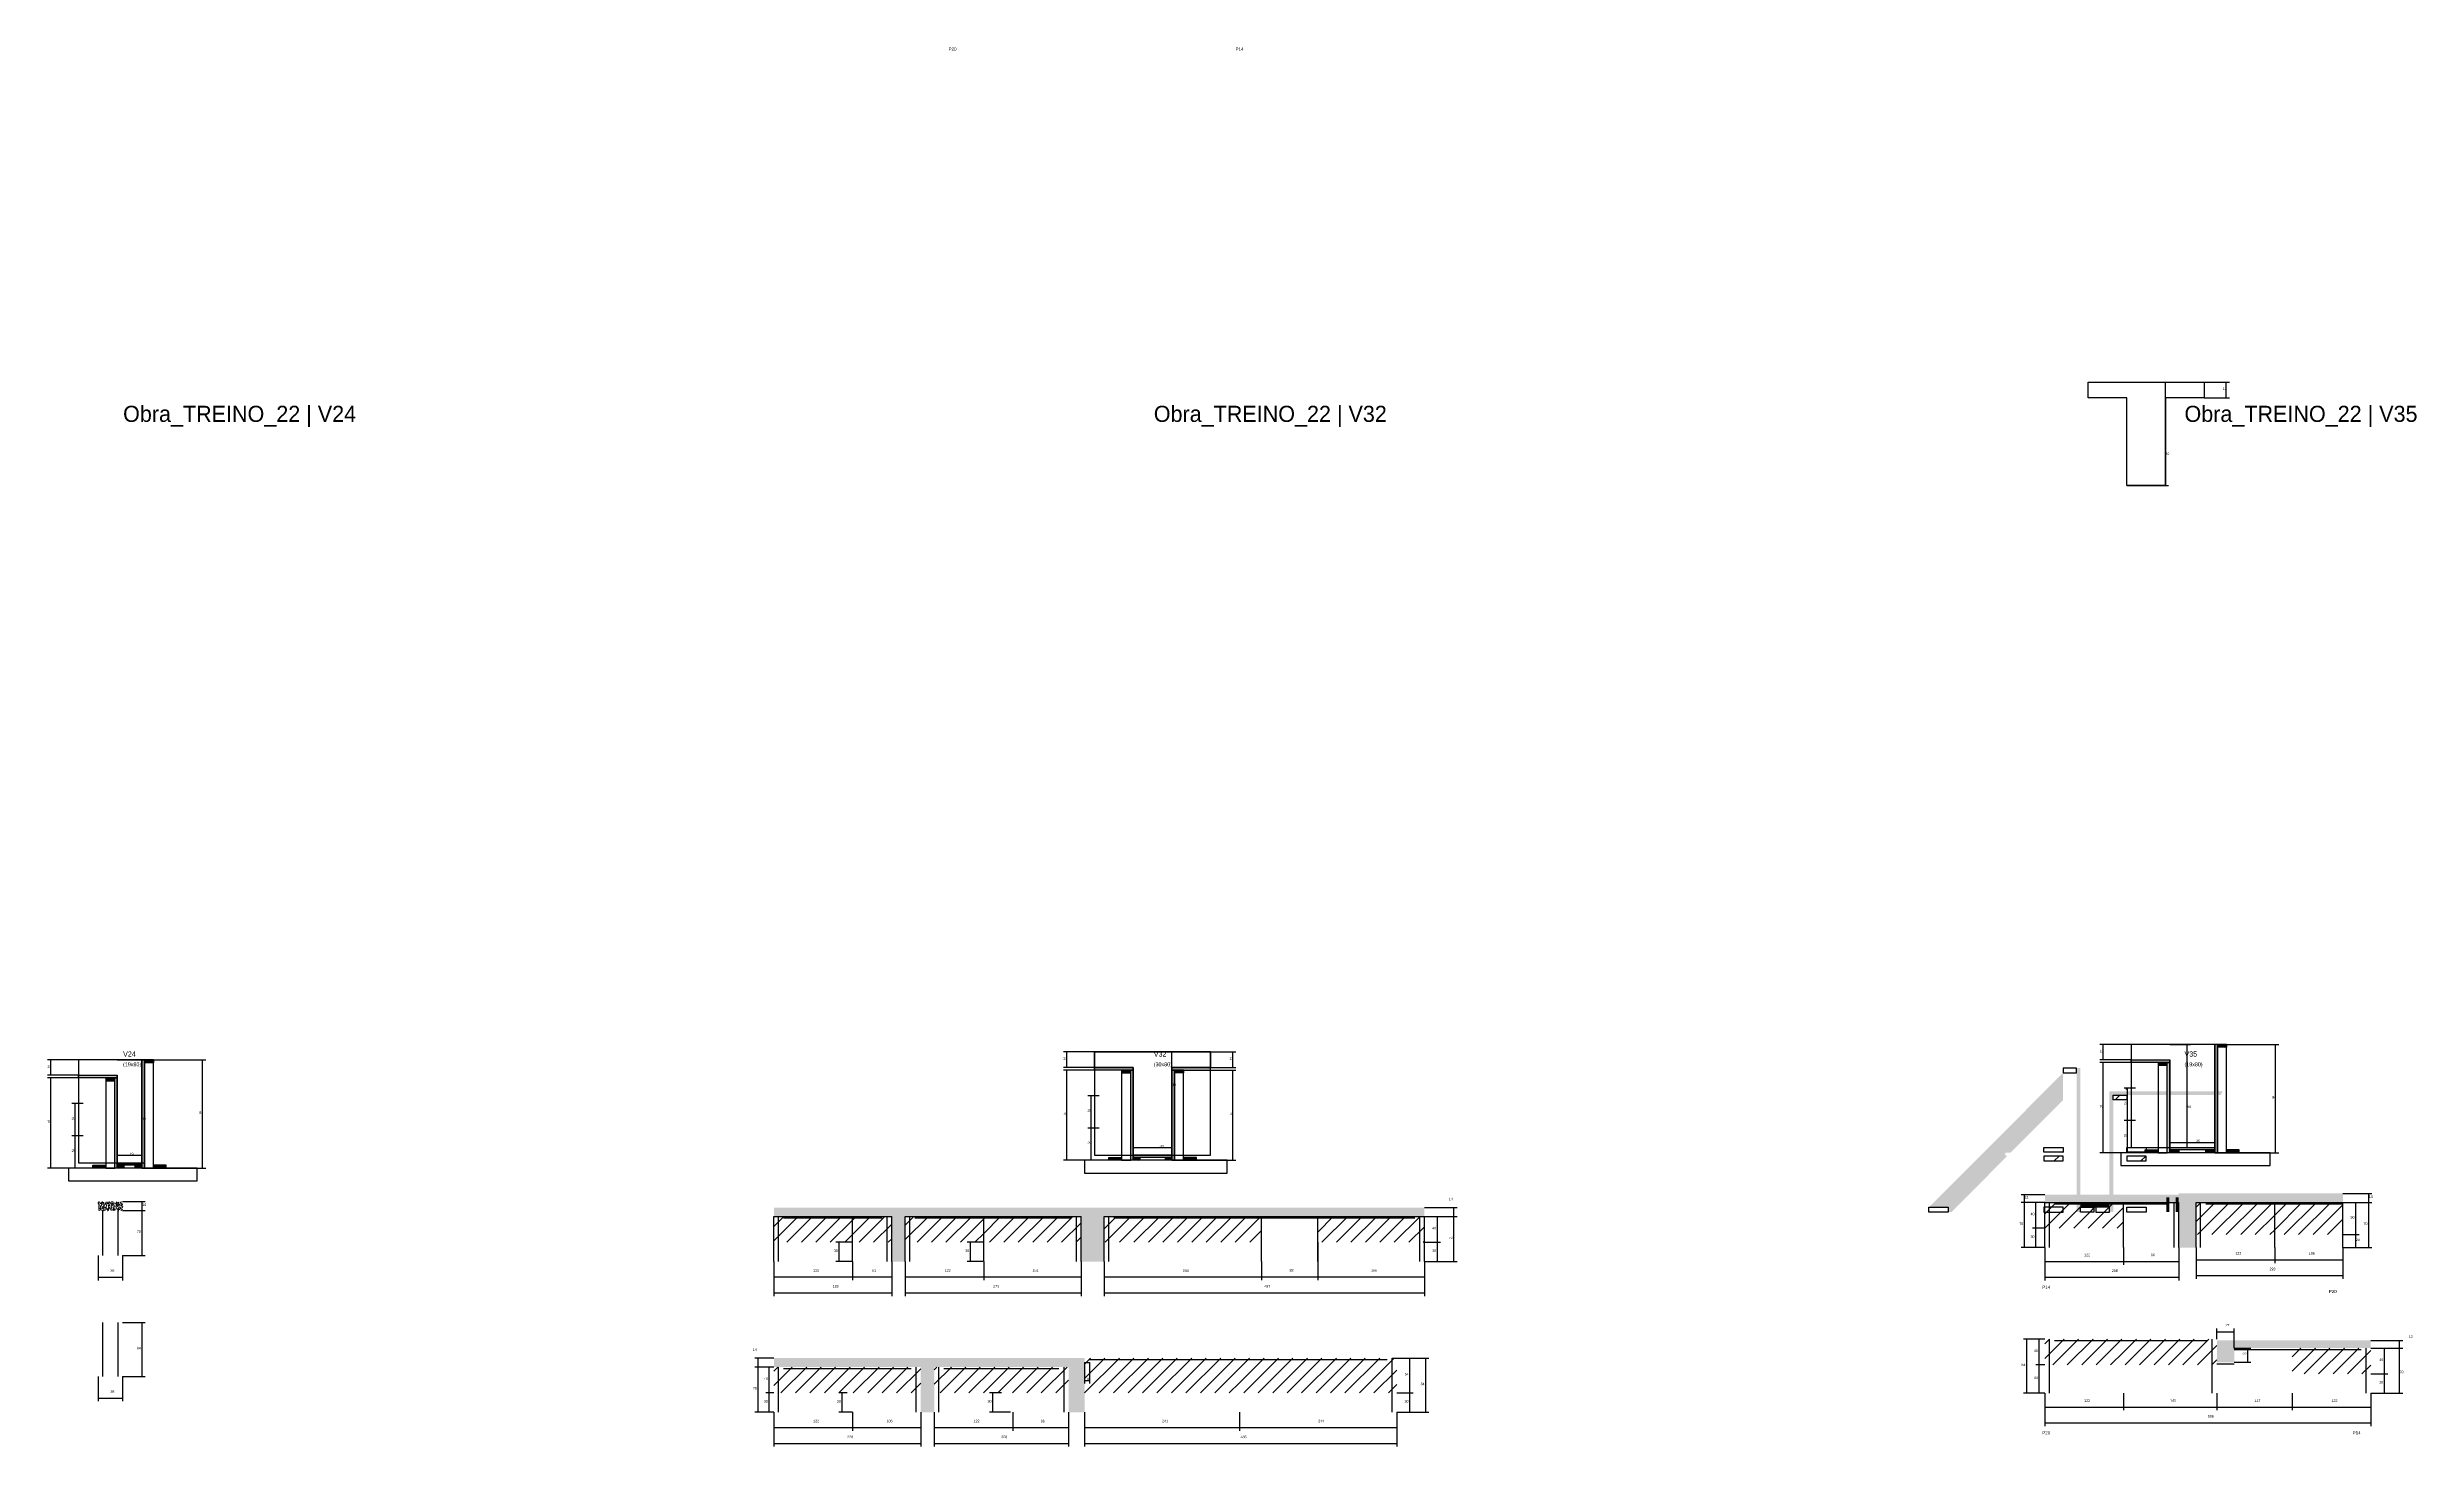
# Model space of a CAD drawing. Header units: metres. Extents: x -65046 to 21926, y -45195 to 1016.
# Drawn here: x 9482 to 13160, y -35800 to -33629 of the extents above; entities that cross this region are included whole.
import ezdxf

# ---------------------------------------------------------------- set-up
doc = ezdxf.new("R2010")
doc.units = ezdxf.units.M
for name, color, linetype in [('CONCRETO', 251, 'Continuous'), ('COTA', 241, 'Continuous'), ('Hachura', 253, 'Continuous'), ('LABEL_ID', 3, 'Continuous'), ('Madeira', 126, 'Continuous'), ('NOMENCLATURA', 7, 'Continuous'), ('Painéis', 200, 'Continuous'), ('SARR_2.2x7', 40, 'Continuous'), ('Texto Seção', 7, 'Continuous')]:
    doc.layers.add(name, color=color, linetype=linetype)

msp = doc.modelspace()

# ---------------------------------------------------------------- hatches: boundary and pattern name
at = {"layer": 'CONCRETO'}
h = msp.add_hatch(dxfattribs=at)
h.set_pattern_fill('AR-CONC', scale=4)
h.paths.add_polyline_path([(12638.5, -35212.8), (12638.5, -35422.8), (12683.5, -35422.8), (12683.5, -35248.8), (12859.5, -35248.8), (12880.3, -35212.8)])
h = msp.add_hatch(dxfattribs=at)
h.set_pattern_fill('AR-CONC', scale=4)
h.paths.add_polyline_path([(12640.7, -35323.3), (12655.6, -35323.3), (12655.6, -35323.3), (12655.6, -35307.8), (12655.6, -35307.8), (12640.7, -35307.8), (12640.7, -35307.8), (12640.7, -35323.3)])
h = msp.add_hatch(dxfattribs=at)
h.set_pattern_fill('AR-CONC', scale=4)
h.paths.add_polyline_path([(12666.1, -35323.3), (12680.9, -35323.3), (12680.9, -35323.3), (12680.9, -35307.8), (12680.9, -35307.8), (12666.1, -35307.8), (12666.1, -35307.8), (12666.1, -35323.3)])
h = msp.add_hatch(dxfattribs=at)
h.set_pattern_fill('AR-CONC', scale=4)
h.paths.add_polyline_path([(12652.6, -35420.9), (12668.4, -35420.9), (12668.4, -35420.9), (12668.4, -35404.8), (12668.4, -35404.8), (12652.6, -35404.8), (12652.6, -35404.8), (12652.6, -35420.9)])
at = {"layer": 'COTA'}
h = msp.add_hatch(dxfattribs=at)
h.set_pattern_fill('AR-CONC', scale=0.03)
h.paths.add_polyline_path([(12818, -35421.3), (13046, -35421.3), (13046, -35407.3), (12791.2, -35407.3), (12791.2, -35409.3), (12583.2, -35409.3), (12583.2, -35421.3), (12791.2, -35421.3), (12791.2, -35491.3), (12818, -35491.3)])
h = msp.add_hatch(dxfattribs=at)
h.set_pattern_fill('AR-CONC', scale=0.03)
h.paths.add_polyline_path([(9561.3, -35433.7), (9599.3, -35433.7), (9599.3, -35419.7), (9561.3, -35419.7)])
h = msp.add_hatch(dxfattribs=at)
h.set_pattern_fill('AR-CONC', scale=0.03)
h.paths.add_polyline_path([(10793.2, -35443.2), (10793.2, -35513.2), (10814.2, -35513.2), (10814.2, -35443.2), (11087.2, -35443.2), (11087.2, -35513.2), (11123, -35513.2), (11123, -35443.2), (11620, -35443.2), (11620, -35429.2), (10610.2, -35429.2), (10610.2, -35443.2)])
h = msp.add_hatch(dxfattribs=at)
h.set_pattern_fill('AR-CONC', scale=0.03)
h.paths.add_polyline_path([(12877.2, -35647.3), (13089.2, -35647.3), (13089.2, -35635.3), (12850.2, -35635.3), (12850.2, -35669.3), (12877.2, -35669.3)])
h = msp.add_hatch(dxfattribs=at)
h.set_pattern_fill('AR-CONC', scale=0.03)
h.paths.add_polyline_path([(10838.2, -35746.9), (10859.2, -35746.9), (10859.2, -35676.9), (11067.7, -35676.9), (11067.7, -35746.9), (11092.5, -35746.9), (11092.5, -35662.9), (10610.2, -35662.9), (10610.2, -35676.9), (10838.2, -35676.9)])
at = {"layer": 'Hachura'}
h = msp.add_hatch(color=8, dxfattribs=at)
h.dxf.hatch_style = 1
h.paths.add_polyline_path([(12851, -35176.1), (12847, -35176.1), (12847, -35176.1), (12847, -35344.1), (12847, -35344.1), (12851, -35344.1), (12851, -35344.1), (12851, -35176.1)])
h = msp.add_hatch(dxfattribs=at)
h.set_pattern_fill('ANSI31', scale=0.5)
h.paths.add_polyline_path([(12865, -35176.1), (12865, -35180.5), (12865, -35180.5), (12851, -35180.5), (12851, -35180.5), (12851, -35176.1), (12851, -35176.1), (12865, -35176.1)])
h = msp.add_hatch(color=8, dxfattribs=at)
h.dxf.hatch_style = 1
h.paths.add_polyline_path([(9531, -35228), (9531, -35224), (9531, -35224), (9591, -35224), (9591, -35224), (9591, -35228), (9591, -35228), (9531, -35228)])
h = msp.add_hatch(dxfattribs=at)
h.set_pattern_fill('ANSI31', scale=0.5)
h.paths.add_polyline_path([(9573, -35228), (9573, -35232.4), (9573, -35232.4), (9587, -35232.4), (9587, -35232.4), (9587, -35228), (9587, -35228), (9573, -35228)])
h = msp.add_hatch(color=8, dxfattribs=at)
h.dxf.hatch_style = 1
h.paths.add_polyline_path([(9587, -35228), (9591, -35228), (9591, -35228), (9591, -35368), (9591, -35368), (9587, -35368), (9587, -35368), (9587, -35228)])
h = msp.add_hatch(color=8, dxfattribs=at)
h.dxf.hatch_style = 1
h.paths.add_polyline_path([(9633, -35200), (9629, -35200), (9629, -35200), (9629, -35368), (9629, -35368), (9633, -35368), (9633, -35368), (9633, -35200)])
h = msp.add_hatch(dxfattribs=at)
h.set_pattern_fill('ANSI31', scale=0.5)
h.paths.add_polyline_path([(9647, -35200), (9647, -35204.4), (9647, -35204.4), (9633, -35204.4), (9633, -35204.4), (9633, -35200), (9633, -35200), (9647, -35200)])
h = msp.add_hatch(color=8, dxfattribs=at)
h.dxf.hatch_style = 1
h.paths.add_polyline_path([(11108.1, -35215.8), (11108.1, -35211.8), (11108.1, -35211.8), (11168.1, -35211.8), (11168.1, -35211.8), (11168.1, -35215.8), (11168.1, -35215.8), (11108.1, -35215.8)])
h = msp.add_hatch(dxfattribs=at)
h.set_pattern_fill('ANSI31', scale=0.5)
h.paths.add_polyline_path([(11150.1, -35215.8), (11150.1, -35220.2), (11150.1, -35220.2), (11164.1, -35220.2), (11164.1, -35220.2), (11164.1, -35215.8), (11164.1, -35215.8), (11150.1, -35215.8)])
h = msp.add_hatch(color=8, dxfattribs=at)
h.dxf.hatch_style = 1
h.paths.add_polyline_path([(11164.1, -35215.8), (11168.1, -35215.8), (11168.1, -35215.8), (11168.1, -35355.8), (11168.1, -35355.8), (11164.1, -35355.8), (11164.1, -35355.8), (11164.1, -35215.8)])
h = msp.add_hatch(color=8, dxfattribs=at)
h.dxf.hatch_style = 1
h.paths.add_polyline_path([(11288.1, -35215.8), (11288.1, -35211.8), (11288.1, -35211.8), (11228.1, -35211.8), (11228.1, -35211.8), (11228.1, -35215.8), (11228.1, -35215.8), (11288.1, -35215.8)])
h = msp.add_hatch(color=8, dxfattribs=at)
h.dxf.hatch_style = 1
h.paths.add_polyline_path([(11232.1, -35215.8), (11228.1, -35215.8), (11228.1, -35215.8), (11228.1, -35355.8), (11228.1, -35355.8), (11232.1, -35355.8), (11232.1, -35355.8), (11232.1, -35215.8)])
h = msp.add_hatch(dxfattribs=at)
h.set_pattern_fill('ANSI31', scale=0.5)
h.paths.add_polyline_path([(11246.1, -35215.8), (11246.1, -35220.2), (11246.1, -35220.2), (11232.1, -35220.2), (11232.1, -35220.2), (11232.1, -35215.8), (11232.1, -35215.8), (11246.1, -35215.8)])
h = msp.add_hatch(color=8, dxfattribs=at)
h.dxf.hatch_style = 1
h.paths.add_polyline_path([(12611.5, -35262.7), (12611.5, -35220.3), (12403, -35428.8), (12433.1, -35428.8), (12433.1, -35436.3), (12437.9, -35436.3), (12525.7, -35348.5), (12522, -35348.5), (12522, -35344.1), (12530.1, -35344.1)])
h = msp.add_hatch(dxfattribs=at)
h.set_pattern_fill('ANSI31', scale=30)
h.paths.add_polyline_path([(12611.5, -35212.8), (12632.5, -35212.8), (12632.5, -35220.3), (12611.5, -35220.3)])
h = msp.add_hatch(color=8, dxfattribs=at)
h.dxf.hatch_style = 1
h.paths.add_polyline_path([(12638.5, -35212.8), (12632.5, -35212.8), (12632.5, -35212.8), (12632.5, -35436.3), (12632.5, -35436.3), (12638.5, -35436.3), (12638.5, -35436.3), (12638.5, -35212.8)])
h = msp.add_hatch(color=8, dxfattribs=at)
h.dxf.hatch_style = 1
h.paths.add_polyline_path([(12717, -35204.1), (12717, -35200.1), (12717, -35200.1), (12777, -35200.1), (12777, -35200.1), (12777, -35204.1), (12777, -35204.1), (12717, -35204.1)])
h = msp.add_hatch(dxfattribs=at)
h.set_pattern_fill('ANSI31', scale=0.5)
h.paths.add_polyline_path([(12759, -35204.1), (12759, -35208.5), (12759, -35208.5), (12773, -35208.5), (12773, -35208.5), (12773, -35204.1), (12773, -35204.1), (12759, -35204.1)])
h = msp.add_hatch(color=8, dxfattribs=at)
h.dxf.hatch_style = 1
h.paths.add_polyline_path([(12773, -35204.1), (12777, -35204.1), (12777, -35204.1), (12777, -35344.1), (12777, -35344.1), (12773, -35344.1), (12773, -35344.1), (12773, -35204.1)])
h = msp.add_hatch(color=8, dxfattribs=at)
h.dxf.hatch_style = 1
h.paths.add_polyline_path([(12859.5, -35248.8), (12683.5, -35248.8), (12683.5, -35248.8), (12683.5, -35254.8), (12683.5, -35254.8), (12856, -35254.8), (12856, -35254.8), (12859.5, -35248.8)])
h = msp.add_hatch(color=8, dxfattribs=at)
h.dxf.hatch_style = 1
h.paths.add_polyline_path([(12689.5, -35254.8), (12683.5, -35254.8), (12683.5, -35254.8), (12683.5, -35436.3), (12683.5, -35436.3), (12689.5, -35436.3), (12689.5, -35436.3), (12689.5, -35254.8)])
h = msp.add_hatch(dxfattribs=at)
h.set_pattern_fill('ANSI31', scale=30)
h.paths.add_polyline_path([(12689.5, -35254.8), (12710.5, -35254.8), (12710.5, -35262.3), (12689.5, -35262.3)])
h = msp.add_hatch(dxfattribs=at)
h.set_pattern_fill('ANSI32', scale=20)
h.paths.add_polyline_path([(12522, -35348.5), (12522, -35344.1), (12567, -35344.1), (12567, -35348.5)])
h = msp.add_hatch(dxfattribs=at)
h.set_pattern_fill('ANSI31', scale=30)
h.paths.add_polyline_path([(12611.5, -35343.3), (12611.5, -35335.8), (12581.4, -35335.8), (12581.4, -35343.3)])
h = msp.add_hatch(dxfattribs=at)
h.set_pattern_fill('ANSI31', scale=30)
h.paths.add_polyline_path([(12740.5, -35343.3), (12740.5, -35335.8), (12710.5, -35335.8), (12710.5, -35343.3)])
h = msp.add_hatch(dxfattribs=at)
h.set_pattern_fill('ANSI31', scale=0.5)
h.paths.add_polyline_path([(12739, -35344.1), (12739, -35339.7), (12739, -35339.7), (12759, -35339.7), (12759, -35339.7), (12759, -35344.1), (12759, -35344.1), (12739, -35344.1)])
h = msp.add_hatch(color=8, dxfattribs=at)
h.dxf.hatch_style = 1
h.paths.add_polyline_path([(12777, -35339.7), (12777, -35336.1), (12777, -35336.1), (12847, -35336.1), (12847, -35336.1), (12847, -35339.7), (12847, -35339.7), (12777, -35339.7)])
h = msp.add_hatch(dxfattribs=at)
h.set_pattern_fill('ANSI31', scale=0.5)
h.paths.add_polyline_path([(12777, -35344.1), (12777, -35339.7), (12777, -35339.7), (12791, -35339.7), (12791, -35339.7), (12791, -35344.1), (12791, -35344.1), (12777, -35344.1)])
h = msp.add_hatch(dxfattribs=at)
h.set_pattern_fill('ANSI31', scale=0.5)
h.paths.add_polyline_path([(12833, -35344.1), (12833, -35339.7), (12833, -35339.7), (12847, -35339.7), (12847, -35339.7), (12847, -35344.1), (12847, -35344.1), (12833, -35344.1)])
h = msp.add_hatch(dxfattribs=at)
h.set_pattern_fill('ANSI31', scale=0.5)
h.paths.add_polyline_path([(12885, -35344.1), (12885, -35339.7), (12885, -35339.7), (12865, -35339.7), (12865, -35339.7), (12865, -35344.1), (12865, -35344.1), (12885, -35344.1)])
h = msp.add_hatch(dxfattribs=at)
h.set_pattern_fill('ANSI31', scale=0.5)
h.paths.add_polyline_path([(9553, -35368), (9553, -35363.6), (9553, -35363.6), (9573, -35363.6), (9573, -35363.6), (9573, -35368), (9573, -35368), (9553, -35368)])
h = msp.add_hatch(color=8, dxfattribs=at)
h.dxf.hatch_style = 1
h.paths.add_polyline_path([(9591, -35363.6), (9591, -35360), (9591, -35360), (9629, -35360), (9629, -35360), (9629, -35363.6), (9629, -35363.6), (9591, -35363.6)])
h = msp.add_hatch(dxfattribs=at)
h.set_pattern_fill('ANSI31', scale=0.5)
h.paths.add_polyline_path([(9591, -35368), (9591, -35363.6), (9591, -35363.6), (9601, -35363.6), (9601, -35363.6), (9601, -35368), (9601, -35368), (9591, -35368)])
h = msp.add_hatch(dxfattribs=at)
h.set_pattern_fill('ANSI31', scale=0.5)
h.paths.add_polyline_path([(9619, -35368), (9619, -35363.6), (9619, -35363.6), (9629, -35363.6), (9629, -35363.6), (9629, -35368), (9629, -35368), (9619, -35368)])
h = msp.add_hatch(dxfattribs=at)
h.set_pattern_fill('ANSI31', scale=0.5)
h.paths.add_polyline_path([(9667, -35368), (9667, -35363.6), (9667, -35363.6), (9647, -35363.6), (9647, -35363.6), (9647, -35368), (9647, -35368), (9667, -35368)])
h = msp.add_hatch(dxfattribs=at)
h.set_pattern_fill('ANSI31', scale=0.5)
h.paths.add_polyline_path([(11130.1, -35355.8), (11130.1, -35351.4), (11130.1, -35351.4), (11150.1, -35351.4), (11150.1, -35351.4), (11150.1, -35355.8), (11150.1, -35355.8), (11130.1, -35355.8)])
h = msp.add_hatch(color=8, dxfattribs=at)
h.dxf.hatch_style = 1
h.paths.add_polyline_path([(11168.1, -35351.4), (11168.1, -35347.8), (11168.1, -35347.8), (11228.1, -35347.8), (11228.1, -35347.8), (11228.1, -35351.4), (11228.1, -35351.4), (11168.1, -35351.4)])
h = msp.add_hatch(dxfattribs=at)
h.set_pattern_fill('ANSI31', scale=0.5)
h.paths.add_polyline_path([(11168.1, -35355.8), (11168.1, -35351.4), (11168.1, -35351.4), (11178.1, -35351.4), (11178.1, -35351.4), (11178.1, -35355.8), (11178.1, -35355.8), (11168.1, -35355.8)])
h = msp.add_hatch(dxfattribs=at)
h.set_pattern_fill('ANSI31', scale=0.5)
h.paths.add_polyline_path([(11218.1, -35355.8), (11218.1, -35351.4), (11218.1, -35351.4), (11228.1, -35351.4), (11228.1, -35351.4), (11228.1, -35355.8), (11228.1, -35355.8), (11218.1, -35355.8)])
h = msp.add_hatch(dxfattribs=at)
h.set_pattern_fill('ANSI31', scale=0.5)
h.paths.add_polyline_path([(11266.1, -35355.8), (11266.1, -35351.4), (11266.1, -35351.4), (11246.1, -35351.4), (11246.1, -35351.4), (11246.1, -35355.8), (11246.1, -35355.8), (11266.1, -35355.8)])
h = msp.add_hatch(dxfattribs=at)
h.set_pattern_fill('ANSI31', scale=30)
h.paths.add_polyline_path([(12581.4, -35356.8), (12611.5, -35356.8), (12611.5, -35349.3), (12581.4, -35349.3)])
h = msp.add_hatch(dxfattribs=at)
h.set_pattern_fill('ANSI31', scale=30)
h.paths.add_polyline_path([(12710.5, -35356.8), (12740.5, -35356.8), (12740.5, -35349.3), (12710.5, -35349.3)])
h = msp.add_hatch(color=8, dxfattribs=at)
h.dxf.hatch_style = 1
h.paths.add_polyline_path([(12771.8, -35436.3), (12776.3, -35436.3), (12776.3, -35413.5), (12771.8, -35413.5)])
h = msp.add_hatch(color=8, dxfattribs=at)
h.dxf.hatch_style = 1
h.paths.add_polyline_path([(12786.2, -35436.3), (12790.7, -35436.3), (12790.7, -35413.5), (12786.2, -35413.5)])
h = msp.add_hatch(dxfattribs=at)
h.set_pattern_fill('ANSI31', scale=5)
h.paths.add_polyline_path([(10610.2, -35443.2), (10610.2, -35483.2), (10732.2, -35483.2), (10732.2, -35443.2)])
h = msp.add_hatch(dxfattribs=at)
h.set_pattern_fill('ANSI31', scale=5)
h.paths.add_polyline_path([(10793.2, -35443.2), (10732.2, -35443.2), (10732.2, -35483.2), (10793.2, -35483.2)])
h = msp.add_hatch(dxfattribs=at)
h.set_pattern_fill('ANSI31', scale=5)
h.paths.add_polyline_path([(10936.2, -35483.2), (10936.2, -35443.2), (10814.2, -35443.2), (10814.2, -35483.2)])
h = msp.add_hatch(dxfattribs=at)
h.set_pattern_fill('ANSI31', scale=5)
h.paths.add_polyline_path([(11087.2, -35483.2), (11087.2, -35443.2), (10936.2, -35443.2), (10936.2, -35483.2)])
h = msp.add_hatch(dxfattribs=at)
h.set_pattern_fill('ANSI31', scale=5)
h.paths.add_polyline_path([(11123, -35443.2), (11123, -35483.2), (11367, -35483.2), (11367, -35443.2)])
h = msp.add_hatch(dxfattribs=at)
h.set_pattern_fill('ANSI31', scale=5)
h.paths.add_polyline_path([(11620, -35483.2), (11620, -35443.2), (11454.5, -35443.2), (11454.5, -35483.2)])
h = msp.add_hatch(dxfattribs=at)
h.set_pattern_fill('ANSI31', scale=30)
h.paths.add_polyline_path([(12433.1, -35436.3), (12433.1, -35428.8), (12403, -35428.8), (12403, -35436.3)])
h = msp.add_hatch(dxfattribs=at)
h.set_pattern_fill('ANSI31', scale=30)
h.paths.add_polyline_path([(12581.5, -35436.3), (12611.5, -35436.3), (12611.5, -35428.8), (12581.5, -35428.8)])
h = msp.add_hatch(dxfattribs=at)
h.set_pattern_fill('ANSI31', scale=5)
h.paths.add_polyline_path([(12583.2, -35421.3), (12583.2, -35461.3), (12705.2, -35461.3), (12705.2, -35421.3)])
h = msp.add_hatch(color=8, dxfattribs=at)
h.dxf.hatch_style = 1
h.paths.add_polyline_path([(12683.5, -35422.8), (12638.5, -35422.8), (12638.5, -35422.8), (12638.5, -35428.8), (12638.5, -35428.8), (12683.5, -35428.8), (12683.5, -35428.8), (12683.5, -35422.8)])
h = msp.add_hatch(dxfattribs=at)
h.set_pattern_fill('ANSI31', scale=30)
h.paths.add_polyline_path([(12638.5, -35428.8), (12659.5, -35428.8), (12659.5, -35436.3), (12638.5, -35436.3)])
h = msp.add_hatch(dxfattribs=at)
h.set_pattern_fill('ANSI31', scale=30)
h.paths.add_polyline_path([(12683.5, -35436.3), (12683.5, -35428.8), (12662.5, -35428.8), (12662.5, -35436.3)])
h = msp.add_hatch(dxfattribs=at)
h.set_pattern_fill('ANSI31', scale=30)
h.paths.add_polyline_path([(12740.5, -35428.8), (12710.5, -35428.8), (12710.5, -35436.3), (12740.5, -35436.3)])
h = msp.add_hatch(dxfattribs=at)
h.set_pattern_fill('ANSI31', scale=5)
h.paths.add_polyline_path([(12940, -35471.3), (12940, -35421.3), (12818, -35421.3), (12818, -35471.3)])
h = msp.add_hatch(dxfattribs=at)
h.set_pattern_fill('ANSI31', scale=5)
h.paths.add_polyline_path([(13046, -35471.3), (13046, -35421.3), (12940, -35421.3), (12940, -35471.3)])
h = msp.add_hatch(dxfattribs=at)
h.set_pattern_fill('ANSI31', scale=5)
h.paths.add_polyline_path([(12583.2, -35633.3), (12583.2, -35673.3), (12705.2, -35673.3), (12705.2, -35633.3)])
h = msp.add_hatch(dxfattribs=at)
h.set_pattern_fill('ANSI31', scale=5)
h.paths.add_polyline_path([(12705.2, -35633.3), (12705.2, -35673.3), (12850.2, -35673.3), (12850.2, -35633.3)])
h = msp.add_hatch(dxfattribs=at)
h.set_pattern_fill('ANSI31', scale=5)
h.paths.add_polyline_path([(11092.5, -35662.9), (11092.5, -35716.9), (11333.1, -35716.9), (11333.1, -35662.9)])
h = msp.add_hatch(dxfattribs=at)
h.set_pattern_fill('ANSI31', scale=5)
h.paths.add_polyline_path([(11333.1, -35662.9), (11333.1, -35716.9), (11577.1, -35716.9), (11577.1, -35662.9)])
h = msp.add_hatch(dxfattribs=at)
h.set_pattern_fill('ANSI31', scale=5)
h.paths.add_polyline_path([(12967.2, -35647.3), (12967.2, -35687.3), (13089.2, -35687.3), (13089.2, -35647.3)])
h = msp.add_hatch(dxfattribs=at)
h.set_pattern_fill('ANSI31', scale=5)
h.paths.add_polyline_path([(10610.2, -35676.9), (10610.2, -35716.9), (10732.2, -35716.9), (10732.2, -35676.9)])
h = msp.add_hatch(dxfattribs=at)
h.set_pattern_fill('ANSI31', scale=5)
h.paths.add_polyline_path([(10838.2, -35676.9), (10732.2, -35676.9), (10732.2, -35716.9), (10838.2, -35716.9)])
h = msp.add_hatch(dxfattribs=at)
h.set_pattern_fill('ANSI31', scale=5)
h.paths.add_polyline_path([(10981.2, -35716.9), (10981.2, -35676.9), (10859.2, -35676.9), (10859.2, -35716.9)])
h = msp.add_hatch(dxfattribs=at)
h.set_pattern_fill('ANSI31', scale=5)
h.paths.add_polyline_path([(10981.2, -35676.9), (10981.2, -35716.9), (11067.7, -35716.9), (11067.7, -35676.9)])

# ---------------------------------------------------------------- linework, layer by layer
at = {"layer": 'CONCRETO'}
for points in [[(12770.3, -34172.5), (12770.3, -34182.5), (12770.3, -34308.5), (12710.3, -34308.5), (12710.3, -34172.5), (12650.3, -34172.5), (12650.3, -34148.5), (12770.3, -34148.5), (12830.3, -34148.5), (12830.3, -34172.5)], [(11228.1, -35211.8), (11228.1, -35221.8), (11228.1, -35347.8), (11168.1, -35347.8), (11168.1, -35211.8), (11108.1, -35211.8), (11108.1, -35187.8), (11228.1, -35187.8), (11288.1, -35187.8), (11288.1, -35211.8)], [(11108.1, -35347.8), (11288.1, -35347.8), (11288.1, -35187.8), (11108.1, -35187.8)], [(12847, -35196.1), (12847, -35176.1), (12717, -35176.1), (12717, -35200.1), (12777, -35200.1), (12777, -35336.1), (12847, -35336.1), (12847, -35196.1)], [(12717, -35336.1), (12847, -35336.1), (12847, -35176.1), (12717, -35176.1)], [(9629, -35220), (9629, -35200), (9531, -35200), (9531, -35224), (9591, -35224), (9591, -35360), (9629, -35360), (9629, -35220)], [(9531, -35360), (9629, -35360), (9629, -35200), (9531, -35200)]]:
    msp.add_lwpolyline(points, close=True, dxfattribs=at)
at = {"layer": 'COTA'}
for p, q in [((12710.3, -34148.5), (12775.3, -34148.5)), ((12770.3, -34308.5), (12770.3, -34148.5)), ((12830.3, -34148.5), (12869.8, -34148.5)), ((12864.8, -34172.5), (12864.8, -34148.5)), ((12830.3, -34172.5), (12869.8, -34172.5)), ((12710.3, -34308.5), (12775.3, -34308.5)), ((11108.1, -35187.8), (11059.8, -35187.8)), ((11064.8, -35211.8), (11064.8, -35187.8)), ((11168.1, -35187.8), (11233.1, -35187.8)), ((11228.1, -35347.8), (11228.1, -35187.8)), ((11288.1, -35187.8), (11327.6, -35187.8)), ((11322.6, -35211.8), (11322.6, -35187.8)), ((12717, -35176.1), (12668.7, -35176.1)), ((12673.7, -35200.1), (12673.7, -35176.1)), ((12777, -35176.1), (12809.3, -35176.1)), ((12804.3, -35336.1), (12804.3, -35176.1)), ((12865, -35176.1), (12946.5, -35176.1)), ((12941.5, -35344.1), (12941.5, -35176.1)), ((9531, -35200), (9482.7, -35200)), ((9531, -35224), (9482.7, -35224)), ((9531, -35228), (9482.7, -35228)), ((9487.7, -35224), (9487.7, -35200)), ((9487.7, -35368), (9487.7, -35228)), ((9591, -35200), (9634, -35200)), ((9629, -35360), (9629, -35200)), ((9647, -35200), (9728.5, -35200)), ((9723.5, -35368), (9723.5, -35200)), ((11108.1, -35211.8), (11059.8, -35211.8)), ((11108.1, -35215.8), (11059.8, -35215.8)), ((11064.8, -35355.8), (11064.8, -35215.8)), ((11246.1, -35215.8), (11327.6, -35215.8)), ((11288.1, -35211.8), (11327.6, -35211.8)), ((11322.6, -35355.8), (11322.6, -35215.8)), ((12717, -35200.1), (12668.7, -35200.1)), ((12717, -35204.1), (12668.7, -35204.1)), ((12673.7, -35344.1), (12673.7, -35204.1)), ((9538, -35268), (9520.5, -35268)), ((9525.5, -35318), (9525.5, -35268)), ((11115.1, -35255.8), (11097.6, -35255.8)), ((11102.6, -35305.8), (11102.6, -35255.8)), ((12724, -35244.1), (12706.5, -35244.1)), ((12711.5, -35294.1), (12711.5, -35244.1)), ((11115.1, -35305.8), (11097.6, -35305.8)), ((11115.1, -35305.8), (11097.6, -35305.8)), ((11102.6, -35355.8), (11102.6, -35305.8)), ((12724, -35294.1), (12706.5, -35294.1)), ((12724, -35294.1), (12706.5, -35294.1)), ((12711.5, -35344.1), (12711.5, -35294.1)), ((9538, -35318), (9520.5, -35318)), ((9538, -35318), (9520.5, -35318)), ((9525.5, -35368), (9525.5, -35318)), ((9591, -35360), (9591, -35343.1)), ((9629, -35360), (9629, -35343.1)), ((11168.1, -35347.8), (11168.1, -35331)), ((11168.1, -35336), (11228.1, -35336)), ((11228.1, -35347.8), (11228.1, -35331)), ((12739, -35344.1), (12668.7, -35344.1)), ((12724, -35344.1), (12706.5, -35344.1)), ((12777, -35336.1), (12777, -35323.1)), ((12777, -35328.1), (12847, -35328.1)), ((12777, -35336.1), (12809.3, -35336.1)), ((12847, -35336.1), (12847, -35323.1)), ((12885, -35344.1), (12946.5, -35344.1)), ((9553, -35368), (9482.7, -35368)), ((9538, -35368), (9520.5, -35368)), ((9591, -35348.1), (9629, -35348.1)), ((9591, -35360), (9634, -35360)), ((9667, -35368), (9728.5, -35368)), ((11130.1, -35355.8), (11059.8, -35355.8)), ((11115.1, -35355.8), (11097.6, -35355.8)), ((11168.1, -35347.8), (11233.1, -35347.8)), ((11266.1, -35355.8), (11327.6, -35355.8)), ((12583.2, -35409.3), (12546.5, -35409.3)), ((12551.5, -35421.3), (12551.5, -35409.3)), ((13046, -35407.3), (13091, -35407.3)), ((13086, -35421.3), (13086, -35407.3)), ((9599.3, -35419.7), (9634.4, -35419.7)), ((9599.3, -35433.7), (9634.4, -35433.7)), ((9599.3, -35433.7), (9634.4, -35433.7)), ((9629.4, -35433.7), (9629.4, -35419.7)), ((9629.4, -35503.7), (9629.4, -35433.7)), ((11620, -35429.2), (11670.9, -35429.2)), ((11620, -35443.2), (11670.9, -35443.2)), ((11620, -35443.2), (11670.9, -35443.2)), ((11620, -35443.2), (11645.3, -35443.2)), ((11640.3, -35483.2), (11640.3, -35443.2)), ((11665.9, -35443.2), (11665.9, -35429.2)), ((11665.9, -35513.2), (11665.9, -35443.2)), ((12583.2, -35421.3), (12546.5, -35421.3)), ((12583.2, -35421.3), (12546.5, -35421.3)), ((12551.5, -35491.3), (12551.5, -35421.3)), ((12583.2, -35421.3), (12564.1, -35421.3)), ((12569.1, -35461.3), (12569.1, -35421.3)), ((13046, -35421.3), (13091, -35421.3)), ((13046, -35421.3), (13091, -35421.3)), ((13046, -35421.3), (13070.9, -35421.3)), ((13065.9, -35471.3), (13065.9, -35421.3)), ((13086, -35491.3), (13086, -35421.3)), ((10732.2, -35483.2), (10706.6, -35483.2)), ((10711.6, -35513.2), (10711.6, -35483.2)), ((10934.4, -35483.2), (10910.5, -35483.2)), ((10915.5, -35513.2), (10915.5, -35483.2)), ((11454.5, -35483.2), (11454.5, -35542)), ((11620, -35483.2), (11645.3, -35483.2)), ((11620, -35483.2), (11645.3, -35483.2)), ((11640.3, -35513.2), (11640.3, -35483.2)), ((12583.2, -35461.3), (12564.1, -35461.3)), ((12583.2, -35461.3), (12564.1, -35461.3)), ((12569.1, -35491.3), (12569.1, -35461.3)), ((13046, -35471.3), (13070.9, -35471.3)), ((13046, -35471.3), (13070.9, -35471.3)), ((13065.9, -35491.3), (13065.9, -35471.3)), ((9561.3, -35503.7), (9561.3, -35542.2)), ((9599.3, -35503.7), (9599.3, -35542.2)), ((9599.3, -35503.7), (9634.4, -35503.7)), ((10610.2, -35513.2), (10610.2, -35542)), ((10610.2, -35513.2), (10610.2, -35566.5)), ((10732.2, -35513.2), (10706.6, -35513.2)), ((10732.2, -35513.2), (10732.2, -35542)), ((10732.2, -35513.2), (10732.2, -35542)), ((10793.2, -35513.2), (10793.2, -35542)), ((10793.2, -35513.2), (10793.2, -35566.5)), ((10814.2, -35513.2), (10814.2, -35542)), ((10814.2, -35513.2), (10814.2, -35566.5)), ((10934.4, -35513.2), (10910.5, -35513.2)), ((10936.2, -35513.2), (10936.2, -35542)), ((10936.2, -35513.2), (10936.2, -35542)), ((11087.2, -35513.2), (11087.2, -35542)), ((11087.2, -35513.2), (11087.2, -35566.5)), ((11123, -35513.2), (11123, -35542)), ((11123, -35513.2), (11123, -35566.5)), ((11367, -35513.2), (11367, -35542)), ((11367, -35513.2), (11367, -35542)), ((11454.5, -35513.2), (11454.5, -35542)), ((11620, -35513.2), (11620, -35566.5)), ((11620, -35513.2), (11670.9, -35513.2)), ((11620, -35513.2), (11620, -35542)), ((11620, -35513.2), (11645.3, -35513.2)), ((12583.2, -35491.3), (12546.5, -35491.3)), ((12583.2, -35491.3), (12564.1, -35491.3)), ((12583.2, -35491.3), (12583.2, -35517.9)), ((12583.2, -35491.3), (12583.2, -35542.4)), ((12583.2, -35512.9), (12705.2, -35512.9)), ((12705.2, -35491.3), (12705.2, -35517.9)), ((12705.2, -35491.3), (12705.2, -35517.9)), ((12705.2, -35512.9), (12791.2, -35512.9)), ((12791.2, -35491.3), (12791.2, -35517.9)), ((12791.2, -35491.3), (12791.2, -35542.4)), ((12818, -35491.3), (12818, -35515.3)), ((12818, -35491.3), (12818, -35539.8)), ((12818, -35510.3), (12940, -35510.3)), ((12940, -35491.3), (12940, -35515.3)), ((12940, -35491.3), (12940, -35515.3)), ((12940, -35510.3), (13046, -35510.3)), ((13046, -35491.3), (13046, -35515.3)), ((13046, -35491.3), (13046, -35539.8)), ((13046, -35491.3), (13091, -35491.3)), ((13046, -35491.3), (13070.9, -35491.3)), ((9561.3, -35537.2), (9599.3, -35537.2)), ((10610.2, -35537), (10732.2, -35537)), ((10610.2, -35561.5), (10793.2, -35561.5)), ((10732.2, -35537), (10793.2, -35537)), ((10814.2, -35537), (10936.2, -35537)), ((10814.2, -35561.5), (11087.2, -35561.5)), ((10936.2, -35537), (11087.2, -35537)), ((11123, -35537), (11367, -35537)), ((11123, -35561.5), (11620, -35561.5)), ((11367, -35537), (11454.5, -35537)), ((11454.5, -35537), (11620, -35537)), ((12583.2, -35537.4), (12791.2, -35537.4)), ((12818, -35534.8), (13046, -35534.8)), ((9599.3, -35607.4), (9634.4, -35607.4)), ((9629.4, -35691.4), (9629.4, -35607.4)), ((12583.2, -35633.3), (12550, -35633.3)), ((12555, -35717.3), (12555, -35633.3)), ((12583.2, -35633.3), (12569.2, -35633.3)), ((12574.2, -35673.3), (12574.2, -35633.3)), ((12850.2, -35633.3), (12850.2, -35616.9)), ((12850.2, -35621.9), (12877.2, -35621.9)), ((12877.2, -35647.3), (12877.2, -35616.9)), ((13089.2, -35635.3), (13138.8, -35635.3)), ((13133.8, -35647.3), (13133.8, -35635.3)), ((10610.2, -35662.9), (10580.7, -35662.9)), ((10585.7, -35676.9), (10585.7, -35662.9)), ((11092.5, -35669.9), (11092.5, -35702.4)), ((11100, -35669.9), (11100, -35702.4)), ((11570.1, -35662.9), (11602.5, -35662.9)), ((11577.1, -35662.9), (11627.2, -35662.9)), ((11597.5, -35716.9), (11597.5, -35662.9)), ((11622.2, -35746.9), (11622.2, -35662.9)), ((12583.2, -35673.3), (12569.2, -35673.3)), ((12583.2, -35673.3), (12569.2, -35673.3)), ((12574.2, -35717.3), (12574.2, -35673.3)), ((12877.2, -35647.3), (12903.2, -35647.3)), ((12877.2, -35669.3), (12903.2, -35669.3)), ((12898.2, -35669.3), (12898.2, -35647.3)), ((13089.2, -35647.3), (13138.8, -35647.3)), ((13089.2, -35647.3), (13138.8, -35647.3)), ((13089.2, -35647.3), (13115.4, -35647.3)), ((13110.4, -35687.3), (13110.4, -35647.3)), ((13133.8, -35717.3), (13133.8, -35647.3)), ((9561.3, -35691.4), (9561.3, -35729.8)), ((9599.3, -35691.4), (9599.3, -35729.8)), ((9599.3, -35691.4), (9634.4, -35691.4)), ((10610.2, -35676.9), (10580.7, -35676.9)), ((10610.2, -35676.9), (10580.7, -35676.9)), ((10585.7, -35746.9), (10585.7, -35676.9)), ((10610.2, -35676.9), (10597.9, -35676.9)), ((10602.9, -35716.9), (10602.9, -35676.9)), ((11092.5, -35697.4), (11100, -35697.4)), ((13089.2, -35687.3), (13115.4, -35687.3)), ((13089.2, -35687.3), (13115.4, -35687.3)), ((13110.4, -35717.3), (13110.4, -35687.3)), ((9561.3, -35724.8), (9599.3, -35724.8)), ((10610.2, -35746.9), (10580.7, -35746.9)), ((10610.2, -35716.9), (10597.9, -35716.9)), ((10610.2, -35716.9), (10597.9, -35716.9)), ((10610.2, -35746.9), (10597.9, -35746.9)), ((10602.9, -35746.9), (10602.9, -35716.9)), ((10610.2, -35746.9), (10610.2, -35775.7)), ((10610.2, -35746.9), (10610.2, -35800.2)), ((10724.2, -35716.9), (10711.3, -35716.9)), ((10732.2, -35746.9), (10711.3, -35746.9)), ((10716.3, -35746.9), (10716.3, -35716.9)), ((10732.2, -35746.9), (10732.2, -35775.7)), ((10732.2, -35746.9), (10732.2, -35775.7)), ((10838.2, -35746.9), (10838.2, -35775.7)), ((10838.2, -35746.9), (10838.2, -35800.2)), ((10859.2, -35746.9), (10859.2, -35775.7)), ((10859.2, -35746.9), (10859.2, -35800.2)), ((10963.4, -35716.9), (10945.1, -35716.9)), ((10977.7, -35746.9), (10945.1, -35746.9)), ((10950.1, -35746.9), (10950.1, -35716.9)), ((10981.2, -35746.9), (10981.2, -35775.7)), ((10981.2, -35746.9), (10981.2, -35775.7)), ((11067.7, -35746.9), (11067.7, -35775.7)), ((11067.7, -35746.9), (11067.7, -35800.2)), ((11092.5, -35746.9), (11092.5, -35775.7)), ((11092.5, -35746.9), (11092.5, -35800.2)), ((11333.1, -35746.9), (11333.1, -35775.7)), ((11333.1, -35746.9), (11333.1, -35775.7)), ((11577.1, -35716.9), (11602.5, -35716.9)), ((11577.1, -35716.9), (11602.5, -35716.9)), ((11577.1, -35746.9), (11577.1, -35775.7)), ((11577.1, -35746.9), (11577.1, -35800.2)), ((11577.1, -35746.9), (11627.2, -35746.9)), ((11577.1, -35746.9), (11602.5, -35746.9)), ((11597.5, -35746.9), (11597.5, -35716.9)), ((12583.2, -35717.3), (12550, -35717.3)), ((12583.2, -35717.3), (12569.2, -35717.3)), ((12583.2, -35717.3), (12583.2, -35743.8)), ((12583.2, -35717.3), (12583.2, -35768.4)), ((12583.2, -35738.8), (12705.2, -35738.8)), ((12705.2, -35717.3), (12705.2, -35743.8)), ((12705.2, -35717.3), (12705.2, -35743.8)), ((12705.2, -35738.8), (12850.2, -35738.8)), ((12850.2, -35717.3), (12850.2, -35743.8)), ((12850.2, -35717.3), (12850.2, -35743.8)), ((12850.2, -35738.8), (12967.2, -35738.8)), ((12967.2, -35717.3), (12967.2, -35743.8)), ((12967.2, -35717.3), (12967.2, -35743.8)), ((12967.2, -35738.8), (13089.2, -35738.8)), ((13089.2, -35717.3), (13089.2, -35743.8)), ((13089.2, -35717.3), (13089.2, -35768.4)), ((13089.2, -35717.3), (13138.8, -35717.3)), ((13089.2, -35717.3), (13115.4, -35717.3)), ((10610.2, -35770.7), (10732.2, -35770.7)), ((10732.2, -35770.7), (10838.2, -35770.7)), ((10859.2, -35770.7), (10981.2, -35770.7)), ((10981.2, -35770.7), (11067.7, -35770.7)), ((11092.5, -35770.7), (11333.1, -35770.7)), ((11333.1, -35770.7), (11577.1, -35770.7)), ((12583.2, -35763.4), (13089.2, -35763.4)), ((10610.2, -35795.2), (10838.2, -35795.2)), ((10859.2, -35795.2), (11067.7, -35795.2)), ((11092.5, -35795.2), (11577.1, -35795.2))]:
    msp.add_line(p, q, dxfattribs=at)
at = {"layer": 'Madeira'}
for points in [[(12865, -35176.1), (12865, -35180.5), (12851, -35180.5), (12851, -35176.1)], [(12865, -35176.1), (12851, -35176.1), (12851, -35344.1), (12865, -35344.1)], [(9573, -35228), (9573, -35232.4), (9587, -35232.4), (9587, -35228)], [(9573, -35368), (9587, -35368), (9587, -35228), (9573, -35228)], [(9647, -35200), (9647, -35204.4), (9633, -35204.4), (9633, -35200)], [(9647, -35200), (9633, -35200), (9633, -35368), (9647, -35368)], [(11150.1, -35215.8), (11150.1, -35220.2), (11164.1, -35220.2), (11164.1, -35215.8)], [(11150.1, -35355.8), (11164.1, -35355.8), (11164.1, -35215.8), (11150.1, -35215.8)], [(11246.1, -35215.8), (11246.1, -35220.2), (11232.1, -35220.2), (11232.1, -35215.8)], [(11246.1, -35215.8), (11232.1, -35215.8), (11232.1, -35355.8), (11246.1, -35355.8)], [(12611.5, -35220.3), (12632.5, -35220.3), (12632.5, -35212.8), (12611.5, -35212.8)], [(12759, -35204.1), (12759, -35208.5), (12773, -35208.5), (12773, -35204.1)], [(12759, -35344.1), (12773, -35344.1), (12773, -35204.1), (12759, -35204.1)], [(12710.5, -35262.3), (12689.5, -35262.3), (12689.5, -35254.8), (12710.5, -35254.8)], [(12581.4, -35335.8), (12611.5, -35335.8), (12611.5, -35343.3), (12581.4, -35343.3)], [(12701.2, -35364.1), (12932.8, -35364.1), (12932.8, -35344.1), (12701.2, -35344.1)], [(12710.5, -35335.8), (12740.5, -35335.8), (12740.5, -35343.3), (12710.5, -35343.3)], [(12739, -35344.1), (12739, -35339.7), (12759, -35339.7), (12759, -35344.1)], [(12777, -35344.1), (12777, -35339.7), (12791, -35339.7), (12791, -35344.1)], [(12833, -35344.1), (12833, -35339.7), (12847, -35339.7), (12847, -35344.1)], [(12885, -35344.1), (12885, -35339.7), (12865, -35339.7), (12865, -35344.1)], [(9515.2, -35388), (9714.8, -35388), (9714.8, -35368), (9515.2, -35368)], [(9553, -35368), (9553, -35363.6), (9573, -35363.6), (9573, -35368)], [(9591, -35368), (9591, -35363.6), (9601, -35363.6), (9601, -35368)], [(9619, -35368), (9619, -35363.6), (9629, -35363.6), (9629, -35368)], [(9667, -35368), (9667, -35363.6), (9647, -35363.6), (9647, -35368)], [(11092.3, -35375.8), (11313.9, -35375.8), (11313.9, -35355.8), (11092.3, -35355.8)], [(11130.1, -35355.8), (11130.1, -35351.4), (11150.1, -35351.4), (11150.1, -35355.8)], [(11168.1, -35355.8), (11168.1, -35351.4), (11178.1, -35351.4), (11178.1, -35355.8)], [(11218.1, -35355.8), (11218.1, -35351.4), (11228.1, -35351.4), (11228.1, -35355.8)], [(11266.1, -35355.8), (11266.1, -35351.4), (11246.1, -35351.4), (11246.1, -35355.8)], [(12581.4, -35356.8), (12611.5, -35356.8), (12611.5, -35349.3), (12581.4, -35349.3)], [(12710.5, -35356.8), (12740.5, -35356.8), (12740.5, -35349.3), (12710.5, -35349.3)], [(12403, -35428.8), (12433.1, -35428.8), (12433.1, -35436.3), (12403, -35436.3)], [(12581.5, -35436.3), (12611.5, -35436.3), (12611.5, -35428.8), (12581.5, -35428.8)], [(12659.5, -35436.3), (12638.5, -35436.3), (12638.5, -35428.8), (12659.5, -35428.8)], [(12662.5, -35436.3), (12683.5, -35436.3), (12683.5, -35428.8), (12662.5, -35428.8)], [(12740.5, -35436.3), (12710.5, -35436.3), (12710.5, -35428.8), (12740.5, -35428.8)]]:
    msp.add_lwpolyline(points, close=True, dxfattribs=at)
at = {"layer": 'Painéis'}
for p, q in [((12847, -35344.1), (12847, -35176.1)), ((9531, -35224), (9591, -35224)), ((9531, -35228), (9531, -35224)), ((9591, -35228), (9591, -35224)), ((9591, -35368), (9591, -35228)), ((11108.1, -35211.8), (11168.1, -35211.8)), ((11108.1, -35215.8), (11108.1, -35211.8)), ((11168.1, -35215.8), (11168.1, -35211.8)), ((11168.1, -35355.8), (11168.1, -35215.8)), ((11228.1, -35211.8), (11288.1, -35211.8)), ((11228.1, -35215.8), (11228.1, -35211.8)), ((11228.1, -35355.8), (11228.1, -35215.8)), ((11288.1, -35215.8), (11288.1, -35211.8)), ((12717, -35200.1), (12777, -35200.1)), ((12717, -35204.1), (12717, -35200.1)), ((12777, -35204.1), (12777, -35200.1)), ((12777, -35344.1), (12777, -35204.1)), ((12777, -35336.1), (12847, -35336.1)), ((12777, -35339.7), (12777, -35336.1)), ((12847, -35339.7), (12847, -35336.1)), ((11168.1, -35347.8), (11228.1, -35347.8)), ((11168.1, -35351.4), (11168.1, -35347.8)), ((11228.1, -35351.4), (11228.1, -35347.8)), ((10610.2, -35443.2), (10793.2, -35443.2)), ((10610.2, -35513.2), (10610.2, -35443.2)), ((10732.2, -35513.2), (10732.2, -35443.2)), ((10793.2, -35513.2), (10793.2, -35443.2)), ((10814.2, -35443.2), (11087.2, -35443.2)), ((10814.2, -35513.2), (10814.2, -35443.2)), ((10936.2, -35513.2), (10936.2, -35443.2)), ((11087.2, -35513.2), (11087.2, -35443.2)), ((11123, -35443.2), (11620, -35443.2)), ((11123, -35513.2), (11123, -35443.2)), ((11367, -35513.2), (11367, -35443.2)), ((11454.5, -35513.2), (11454.5, -35443.2)), ((11620, -35513.2), (11620, -35443.2)), ((12583.2, -35421.3), (12791.2, -35421.3)), ((12583.2, -35491.3), (12583.2, -35421.3)), ((12705.2, -35491.3), (12705.2, -35421.3)), ((12791.2, -35491.3), (12791.2, -35421.3)), ((12818, -35421.3), (13046, -35421.3)), ((12818, -35491.3), (12818, -35421.3)), ((12940, -35491.3), (12940, -35421.3)), ((13046, -35491.3), (13046, -35421.3))]:
    msp.add_line(p, q, dxfattribs=at)
for points in [[(12851, -35176.1), (12847, -35176.1), (12847, -35344.1), (12851, -35344.1)], [(9531, -35228), (9531, -35224), (9591, -35224), (9591, -35228)], [(9587, -35228), (9591, -35228), (9591, -35368), (9587, -35368)], [(9633, -35200), (9629, -35200), (9629, -35368), (9633, -35368)], [(11108.1, -35215.8), (11108.1, -35211.8), (11168.1, -35211.8), (11168.1, -35215.8)], [(11164.1, -35215.8), (11168.1, -35215.8), (11168.1, -35355.8), (11164.1, -35355.8)], [(11288.1, -35215.8), (11288.1, -35211.8), (11228.1, -35211.8), (11228.1, -35215.8)], [(11232.1, -35215.8), (11228.1, -35215.8), (11228.1, -35355.8), (11232.1, -35355.8)], [(12717, -35204.1), (12717, -35200.1), (12777, -35200.1), (12777, -35204.1)], [(12773, -35204.1), (12777, -35204.1), (12777, -35344.1), (12773, -35344.1)], [(12777, -35339.7), (12777, -35336.1), (12847, -35336.1), (12847, -35339.7)], [(9591, -35363.6), (9591, -35360), (9629, -35360), (9629, -35363.6)], [(11168.1, -35351.4), (11168.1, -35347.8), (11228.1, -35347.8), (11228.1, -35351.4)]]:
    msp.add_lwpolyline(points, close=True, dxfattribs=at)
at = {"layer": 'SARR_2.2x7'}
for p, q in [((9568.3, -35503.7), (9568.3, -35433.7)), ((9592.3, -35503.7), (9592.3, -35433.7)), ((10617.2, -35513.2), (10617.2, -35443.2)), ((10625.2, -35445.4), (10732.2, -35445.4)), ((10732.2, -35445.4), (10778.2, -35445.4)), ((10786.2, -35513.2), (10786.2, -35443.2)), ((10821.2, -35513.2), (10821.2, -35443.2)), ((10829.2, -35445.4), (10936.2, -35445.4)), ((10936.2, -35445.4), (11072.2, -35445.4)), ((11080.2, -35513.2), (11080.2, -35443.2)), ((11130, -35513.2), (11130, -35443.2)), ((11138, -35445.4), (11367, -35445.4)), ((11367, -35445.4), (11454.5, -35445.4)), ((11454.5, -35445.4), (11605, -35445.4)), ((11613, -35513.2), (11613, -35443.2)), ((12590.2, -35491.3), (12590.2, -35421.3)), ((12598.2, -35423.5), (12705.2, -35423.5)), ((12705.2, -35423.5), (12776.2, -35423.5)), ((12784.2, -35491.3), (12784.2, -35421.3)), ((12825, -35491.3), (12825, -35421.3)), ((12833, -35423.5), (12940, -35423.5)), ((12940, -35423.5), (13046, -35423.5)), ((9568.3, -35691.4), (9568.3, -35607.4)), ((9592.3, -35691.4), (9592.3, -35607.4)), ((12590.2, -35717.3), (12590.2, -35633.3)), ((12598.2, -35635.5), (12705.2, -35635.5)), ((12705.2, -35635.5), (12835.2, -35635.5)), ((12843.2, -35717.3), (12843.2, -35633.3)), ((11092.5, -35669.9), (11100, -35669.9)), ((11100, -35665.1), (11333.1, -35665.1)), ((11333.1, -35665.1), (11562.1, -35665.1)), ((11570.1, -35746.9), (11570.1, -35662.9)), ((12850.2, -35671.5), (12877.2, -35671.5)), ((12877.2, -35649.5), (12967.2, -35649.5)), ((12967.2, -35649.5), (13074.2, -35649.5)), ((13082.2, -35717.3), (13082.2, -35647.3)), ((10617.2, -35746.9), (10617.2, -35676.9)), ((10625.2, -35679.1), (10732.2, -35679.1)), ((10732.2, -35679.1), (10823.2, -35679.1)), ((10831.2, -35746.9), (10831.2, -35676.9)), ((10866.2, -35746.9), (10866.2, -35676.9)), ((10874.2, -35679.1), (10981.2, -35679.1)), ((10981.2, -35679.1), (11052.7, -35679.1)), ((11060.7, -35746.9), (11060.7, -35676.9))]:
    msp.add_line(p, q, dxfattribs=at)

# ---------------------------------------------------------------- texts
at = {"layer": 'COTA'}
for s, p in [('12', (12859.3, -34160.5)), ('80', (12770.3, -34261.4)), ('12', (11059.3, -35199.8)), ('12', (11317.1, -35199.8)), ('12', (12668.2, -35188.1)), ('12', (9482.2, -35212)), ('80', (11228.1, -35240.6)), ('70', (12668.2, -35274.1)), ('25', (12706, -35269.1)), ('84', (12936, -35260.1)), ('70', (9482.2, -35298)), ('25', (9520, -35293)), ('80', (9629, -35293.5)), ('84', (9718, -35284)), ('70', (11059.3, -35285.8)), ('25', (11097.1, -35280.8)), ('70', (11317.1, -35285.8)), ('80', (12804.3, -35274.9)), ('25', (9520, -35343)), ('19', (9610, -35348.1)), ('25', (11097.1, -35330.8)), ('30', (11209.1, -35336)), ('25', (12706, -35319.1)), ('35', (12818, -35328.1)), ('14', (11657.9, -35418.1)), ('12', (12551.5, -35415.3)), ('14', (13086, -35414.3)), ('14', (9629.4, -35426.7)), ('70', (12543.4, -35456.3)), ('40', (12561, -35441.3)), ('50', (13057.8, -35446.3)), ('70', (13077.9, -35456.3)), ('70', (9621.3, -35468.7)), ('40', (11632.2, -35463.2)), ('70', (11657.8, -35478.2)), ('30', (12560.9, -35476.3)), ('20', (13065.9, -35481.3)), ('38', (9580.3, -35528.9)), ('122', (10671.2, -35528.9)), ('30', (10703.4, -35498.2)), ('61', (10762.7, -35528.9)), ('122', (10875.2, -35528.9)), ('30', (10907.2, -35498.2)), ('151', (11011.7, -35528.9)), ('244', (11245, -35528.9)), ('88', (11410.7, -35528.8)), ('166', (11537.2, -35528.9)), ('30', (11632.1, -35498.2)), ('122', (12644.2, -35504.8)), ('208', (12687.2, -35529.3)), ('86', (12748.2, -35504.7)), ('122', (12879, -35502.2)), ('228', (12932, -35526.7)), ('106', (12993, -35502.2)), ('183', (10701.7, -35553.3)), ('273', (10950.7, -35553.3)), ('497', (11371.5, -35553.4)), ('27', (12863.7, -35613.8)), ('12', (13148.4, -35631.5)), ('84', (9621.3, -35649.4)), ('14', (10577.6, -35651.9)), ('84', (12546.9, -35675.3)), ('40', (12566.1, -35653.3)), ('22', (12890.2, -35658.3)), ('40', (13102.3, -35667.3)), ('70', (10577.6, -35711.9)), ('40', (10594.8, -35696.9)), ('8', (11096.2, -35697.4)), ('54', (11589.4, -35689.9)), ('84', (11614.2, -35704.9)), ('44', (12566.1, -35695.3)), ('30', (13102.2, -35702.3)), ('70', (13133.8, -35686.3)), ('38', (9580.3, -35716.6)), ('30', (10594.7, -35731.9)), ('30', (10708.1, -35731.9)), ('30', (10941.9, -35731.9)), ('30', (11589.2, -35731.9)), ('122', (12644.2, -35730.8)), ('145', (12777.7, -35730.7)), ('117', (12908.7, -35730.8)), ('122', (13028.2, -35730.8)), ('122', (10671.2, -35762.6)), ('228', (10724.2, -35787.1)), ('106', (10785.2, -35762.6)), ('122', (10920.2, -35762.6)), ('208', (10963.4, -35787.1)), ('86', (11024.4, -35762.6)), ('241', (11212.8, -35762.6)), ('485', (11334.8, -35787.1)), ('244', (11455.1, -35762.6)), ('506', (12836.2, -35755.3))]:
    msp.add_text(s, height=4, dxfattribs=at).set_placement(p)
at = {"layer": 'LABEL_ID'}
for s, p in [('Obra_TREINO_22 | V24', (9600, -34210)), ('Obra_TREINO_22 | V32', (11200, -34210)), ('Obra_TREINO_22 | V35', (12800, -34210))]:
    msp.add_text(s, height=25, dxfattribs=at).set_placement(p)
at = {"layer": 'NOMENCLATURA'}
for s, p in [('P20', (10881.5, -33633.9)), ('P14', (11327, -33633.9)), ('P14', (12579.2, -35555.4)), ('P20', (13024, -35562)), ('P20', (12579.2, -35781.4)), ('P14', (13061.1, -35781.4))]:
    msp.add_text(s, height=5, dxfattribs=at).set_placement(p)
at = {"layer": 'Texto Seção'}
for s, height, p in [('V24', 8, (9600, -35195)), ('V32', 8, (11200, -35195)), ('V35', 8, (12800, -35195)), ('(19x80)', 6, (9600, -35210)), ('(30x80)', 6, (11200, -35210)), ('(19x80)', 6, (12800, -35210))]:
    msp.add_text(s, height=height, dxfattribs=at).set_placement(p)

doc.saveas('drawing.dxf')
